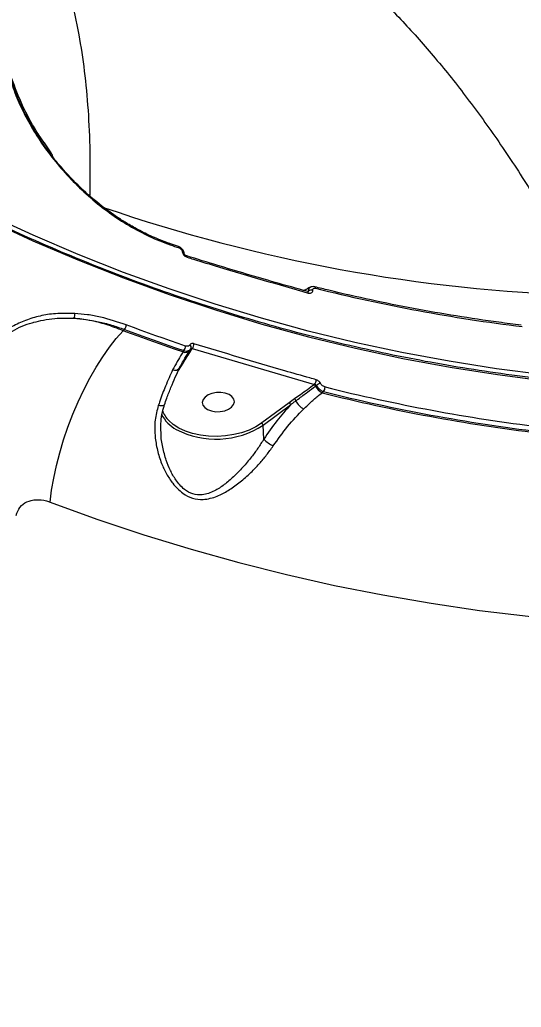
# Model space of a CAD drawing. Header units: millimetres. Extents: x 10684 to 26054, y -4768 to 6894.
# Drawn here: x 18151.3 to 18292, y -2797.3 to -2520.4 of the extents above; entities that cross this region are included whole.
import ezdxf

# ---------------------------------------------------------------- set-up
doc = ezdxf.new("R2010")
doc.units = ezdxf.units.MM
doc.layers.add('DIKOM_ОБЪЕКТ', color=7, linetype='Continuous')
doc.layers.add('DIKOM_РАЗМЕР_ОБЪЕКТА', color=7, linetype='Continuous')
doc.styles.add('style1', font='arial.ttf', dxfattribs={"width": 0.8})
doc.dimstyles.new('1-50', dxfattribs={"dimtxt": 300, "dimasz": 200, "dimexe": 100, "dimexo": 0, "dimgap": 100, "dimtad": 1, "dimtxsty": 'style1', "dimcen": 200, "dimclrd": 7, "dimclre": 7, "dimclrt": 7, "dimadec": 1, "dimazin": 2, "dimtfac": 1, "dimtmove": 0, "dimatfit": 2, "dimfxl": 0, "dimlwd": 25, "dimlwe": 18, "dimarcsym": 0})

# ---------------------------------------------------------------- blocks, each defined once
blk = doc.blocks.new('*D12')
at = {"layer": 'Defpoints', "color": 0, "transparency": 16777216}
for p in [(20201.02, 3555.88), (18130.62, -3300.31), (24750.12, -3300.31)]:
    blk.add_point(p, dxfattribs=at)
at = {"layer": 'DIKOM_РАЗМЕР_ОБЪЕКТА', "color": 7, "lineweight": 18, "transparency": 16777216}
for p, q in [((20201.02, 3555.88), (24850.12, 3555.88)), ((18130.62, -3300.31), (24850.12, -3300.31))]:
    blk.add_line(p, q, dxfattribs=at)
at = {"layer": 'DIKOM_РАЗМЕР_ОБЪЕКТА', "color": 7, "lineweight": 25, "transparency": 16777216}
blk.add_line((24750.12, 3355.88), (24750.12, -3100.31), dxfattribs=at)
at = {"layer": 'DIKOM_РАЗМЕР_ОБЪЕКТА', "color": 7, "transparency": 16777216}
for points in [[(24716.79, 3355.88), (24783.45, 3355.88), (24750.12, 3555.88)], [(24716.79, -3100.31), (24783.45, -3100.31), (24750.12, -3300.31)]]:
    blk.add_solid(points, dxfattribs=at)
at = {"layer": 'DIKOM_РАЗМЕР_ОБЪЕКТА', "color": 7, "transparency": 16777216, "insert": (24496.95, 958.92), "char_height": 300, "attachment_point": 5, "rotation": 90, "style": 'style1'}
blk.add_mtext('6850', dxfattribs=at)

msp = doc.modelspace()

# ---------------------------------------------------------------- linework, layer by layer
at = {"layer": 'DIKOM_ОБЪЕКТ', "color": 7, "linetype": 'Continuous', "lineweight": 15}
for p, q in [((18170.993, -2569.599), (18170.578, -2569.421)), ((18195.84, -2583.978), (18193.311, -2583.11)), ((18196.887, -2585.381), (18196.888, -2585.402)), ((18197.395, -2585.904), (18197.393, -2585.883)), ((18198.105, -2586.595), (18198.092, -2586.59)), ((18232.057, -2596.537), (18232.28, -2596.427)), ((18232.09, -2596.623), (18232.08, -2596.62)), ((18232.282, -2596.448), (18232.098, -2596.595)), ((18232.28, -2596.427), (18232.282, -2596.448)), ((18233.528, -2596.214), (18233.526, -2596.193)), ((18234.106, -2595.271), (18234.095, -2595.267)), ((18180.285, -2607.559), (18180.647, -2607.218)), ((18197.314, -2613.157), (18197.068, -2613.538)), ((18198.734, -2613.55), (18198.686, -2613.627)), ((18199.139, -2612.919), (18199.33, -2612.623)), ((18199.57, -2612.742), (18199.705, -2612.534)), ((18199.705, -2612.534), (18234.047, -2622.647)), ((18195.616, -2619.131), (18195.865, -2618.746)), ((18195.865, -2618.746), (18196.677, -2617.419)), ((18234.047, -2622.647), (18233.964, -2622.707)), ((18234.311, -2623.084), (18234.572, -2622.892)), ((18236.122, -2624.989), (18236.56, -2624.661)), ((18226.865, -2627.779), (18219.177, -2633.45)), ((18219.577, -2634.032), (18227.265, -2628.361)), ((18228.379, -2626.703), (18226.865, -2627.779)), ((18219.177, -2633.45), (18218.825, -2633.702)), ((18219.768, -2637.975), (18219.577, -2634.032))]:
    msp.add_line(p, q, dxfattribs=at)
at = {"layer": 'DIKOM_ОБЪЕКТ', "color": 7, "linetype": 'Continuous', "lineweight": 15, "flags": 128}
for points in [[(18405.175, -2620.008), (18391.903, -2621.323), (18378.594, -2622.261), (18365.256, -2622.82), (18351.897, -2623.002), (18338.527, -2622.804), (18325.154, -2622.228), (18311.788, -2621.275), (18298.436, -2619.943), (18285.107, -2618.236), (18271.811, -2616.152), (18258.555, -2613.695), (18245.35, -2610.865), (18232.202, -2607.665), (18219.122, -2604.096), (18206.117, -2600.161), (18193.195, -2595.862), (18180.367, -2591.203), (18167.639, -2586.186), (18155.021, -2580.814), (18142.52, -2575.092), (18130.145, -2569.022)], [(18129.963, -2570.52), (18142.375, -2576.608), (18154.914, -2582.347), (18167.571, -2587.735), (18180.337, -2592.767), (18193.204, -2597.441), (18206.164, -2601.752), (18219.208, -2605.699), (18232.328, -2609.279), (18245.515, -2612.489), (18258.761, -2615.327), (18272.056, -2617.792), (18285.393, -2619.882), (18298.762, -2621.595), (18312.154, -2622.93), (18325.561, -2623.886), (18338.974, -2624.464), (18352.384, -2624.662), (18365.783, -2624.48), (18379.162, -2623.919), (18392.511, -2622.978), (18405.822, -2621.659)], [(18196.01, -2584.355), (18195.998, -2584.235), (18195.972, -2584.133), (18195.934, -2584.055), (18195.883, -2584.001), (18195.84, -2583.978)], [(18198.29, -2586.98), (18198.27, -2586.842), (18198.233, -2586.73), (18198.18, -2586.647), (18198.113, -2586.598), (18198.105, -2586.595)], [(18232.268, -2597.007), (18232.249, -2596.869), (18232.214, -2596.757), (18232.164, -2596.676), (18232.101, -2596.628), (18232.09, -2596.623)], [(18197.794, -2611.861), (18195.707, -2611.152), (18193.622, -2610.435), (18191.539, -2609.708), (18189.459, -2608.971), (18187.382, -2608.226), (18185.307, -2607.472), (18183.234, -2606.708), (18181.164, -2605.935)], [(18159.813, -2655.649), (18160.216, -2652.34), (18160.799, -2648.908), (18161.554, -2645.384), (18162.476, -2641.799), (18163.555, -2638.188), (18164.782, -2634.582), (18166.146, -2631.014), (18167.635, -2627.518), (18169.234, -2624.124), (18170.929, -2620.865), (18172.705, -2617.769), (18174.546, -2614.865), (18176.434, -2612.18), (18178.353, -2609.737), (18180.285, -2607.559)], [(18197.068, -2613.538), (18194.961, -2612.824), (18192.857, -2612.1), (18190.756, -2611.366), (18188.656, -2610.623), (18186.56, -2609.871), (18184.466, -2609.11), (18182.374, -2608.339), (18180.285, -2607.559)], [(18180.647, -2607.218), (18182.721, -2607.992), (18184.799, -2608.758), (18186.879, -2609.514), (18188.961, -2610.261), (18191.045, -2610.999), (18193.133, -2611.727), (18195.222, -2612.447), (18197.314, -2613.157)], [(18208.954, -2625.092), (18207.733, -2624.898), (18206.454, -2624.922), (18205.219, -2625.162), (18204.128, -2625.599), (18203.271, -2626.198), (18202.716, -2626.909), (18202.508, -2627.675), (18202.665, -2628.434), (18203.173, -2629.126), (18203.992, -2629.692), (18205.054, -2630.089), (18206.275, -2630.283), (18207.554, -2630.258), (18208.789, -2630.018), (18209.88, -2629.581), (18210.737, -2628.983), (18211.292, -2628.272), (18211.5, -2627.505), (18211.343, -2626.746), (18210.835, -2626.055), (18210.016, -2625.488), (18208.954, -2625.092)], [(18191.886, -2628.317), (18191.881, -2628.328), (18191.767, -2628.467), (18191.57, -2628.57), (18191.3, -2628.633), (18190.965, -2628.654), (18190.577, -2628.633), (18190.152, -2628.569)], [(18218.825, -2633.702), (18217.514, -2634.514), (18215.621, -2635.427), (18213.539, -2636.167), (18211.314, -2636.721), (18208.995, -2637.074), (18206.632, -2637.219), (18204.277, -2637.154), (18201.982, -2636.879), (18199.797, -2636.401), (18197.77, -2635.73), (18195.945, -2634.88), (18194.362, -2633.871), (18193.119, -2632.79)], [(18159.813, -2655.649), (18172.924, -2660.391), (18186.121, -2664.796), (18199.398, -2668.861), (18212.747, -2672.584), (18226.16, -2675.962), (18239.63, -2678.995), (18253.15, -2681.68), (18266.713, -2684.015), (18280.311, -2686.001), (18293.935, -2687.635), (18307.58, -2688.916), (18321.238, -2689.844), (18334.9, -2690.419), (18348.56, -2690.64)]]:
    msp.add_lwpolyline(points, dxfattribs=at)
at = {"layer": 'DIKOM_ОБЪЕКТ', "color": 7, "linetype": 'Continuous', "lineweight": 15}
for centre, radius, start, end in [((18324.064, -2137.878), 460.005, 251.06283, 268.19274), ((18356.248, -2113.779), 497.11, 250.8871, 251.19561), ((18196.767, -2586.008), 0.639, 11.41367, 79.18316), ((18196.77, -2586.026), 0.635, 10.20456, 79.28567), ((18233.141, -2597.575), 1.435, 74.4248, 126.8463), ((18233.143, -2597.597), 1.436, 74.43127, 126.82526), ((18233.896, -2595.625), 0.412, 355.64737, 59.41954), ((18349.315, -2137.129), 472.731, 255.91952, 263.07574), ((18165.273, -2603.156), 1.49, 321.96675, 16.62715), ((18178.96, -2605.792), 2.209, 319.78746, 356.27959), ((18198.593, -2612.269), 0.824, 337.4853, 60.80099), ((18198.072, -2611.238), 2.084, 321.57012, 0.36773), ((18197.665, -2611.763), 1.873, 251.41329, 321.90169), ((18195.624, -2611.794), 2.171, 321.12042, 358.23262), ((18199.463, -2613.098), 0.371, 73.22662, 142.23675), ((18194.751, -2616.918), 1.766, 250.59584, 321.62688), ((18196.581, -2617.895), 0.485, 78.59571, 106.38594), ((18233.603, -2623.389), 0.771, 23.25735, 62.04689), ((18232.287, -2621.353), 2.184, 323.68474, 0.59184), ((18236.319, -2624.973), 2.718, 103.3918, 130.00205), ((18237.838, -2621.544), 3.848, 203.58513, 243.51439), ((18357.332, -2140.992), 498.944, 255.94028, 263.05509), ((18234.864, -2623.438), 2.09, 324.20411, 2.7182), ((18357.575, -2140.864), 498.703, 255.95636, 263.03888), ((18357.692, -2140.65), 497.561, 255.95615, 263.03912), ((18226.521, -2628.444), 0.749, 6.32634, 62.61999), ((18227.988, -2627.387), 0.788, 11.93814, 60.25985), ((18233.161, -2625.252), 4.823, 204.13431, 242.7422), ((18199.811, -2626.683), 9.746, 206.51016, 241.64429), ((18198.412, -2627.454), 7.515, 198.94824, 225.22695), ((18218.832, -2634.115), 0.749, 6.32634, 62.61999), ((18206.336, -2613.909), 24.089, 242.4165, 303.34311), ((18226.686, -2631.27), 9.634, 224.10299, 243.60404)]:
    msp.add_arc(centre, radius, start, end, dxfattribs=at)
for points, knots in [([(18405.783, -2620.22), (18405.265, -2618.895), (18403.498, -2614.371), (18400.378, -2606.836), (18396.435, -2597.631), (18392.407, -2588.657), (18388.308, -2579.918), (18384.137, -2571.417), (18379.893, -2563.149), (18375.575, -2555.111), (18371.182, -2547.3), (18366.712, -2539.713), (18362.164, -2532.35), (18357.536, -2525.208), (18352.827, -2518.285), (18348.042, -2511.589), (18343.194, -2505.138), (18338.303, -2498.963), (18333.383, -2493.08), (18328.436, -2487.491), (18323.461, -2482.195), (18318.456, -2477.187), (18313.419, -2472.467), (18308.349, -2468.033), (18303.245, -2463.883), (18298.105, -2460.018), (18292.928, -2456.437), (18287.715, -2453.141), (18282.479, -2450.138), (18277.24, -2447.442), (18272.017, -2445.062), (18266.819, -2443.01), (18261.777, -2441.294), (18258.472, -2440.422), (18256.89, -2440.005)], [0, 0, 0, 0, 0.013341, 0.0455391, 0.077748, 0.1098119, 0.1417282, 0.1735341, 0.2052649, 0.2369573, 0.2686479, 0.3003649, 0.33214, 0.3640094, 0.3960084, 0.4281736, 0.4604094, 0.4925461, 0.5245238, 0.5563788, 0.5881475, 0.6198645, 0.6515661, 0.6832852, 0.7150472, 0.7468873, 0.7788404, 0.8109403, 0.84316, 0.8753307, 0.9073097, 0.9391394, 0.9708546, 1, 1, 1, 1]), ([(18256.615, -2440.188), (18259.152, -2440.835), (18265.211, -2442.377), (18274.827, -2446.32), (18285.414, -2451.787), (18295.968, -2458.604), (18306.469, -2466.676), (18316.886, -2475.982), (18327.171, -2486.473), (18337.275, -2498.101), (18346.703, -2510.252), (18355.479, -2522.741), (18363.632, -2535.391), (18371.593, -2548.821), (18379.326, -2562.968), (18386.764, -2577.701), (18393.888, -2592.984), (18400.004, -2607.09), (18403.678, -2616.268), (18405.175, -2620.008)], [0, 0, 0, 0, 0.0471052, 0.1124944, 0.1776781, 0.2428621, 0.3082511, 0.3737449, 0.4392391, 0.5046281, 0.5698117, 0.6258656, 0.6822175, 0.7386352, 0.7950534, 0.8514052, 0.9066923, 0.9619797, 1, 1, 1, 1]), ([(18170.993, -2569.599), (18171.039, -2565.477), (18171.132, -2557.229), (18170.596, -2545.649), (18169.569, -2534.685), (18167.938, -2523.992), (18165.623, -2513.698), (18162.542, -2503.939), (18158.794, -2495.137), (18154.406, -2487.312), (18149.345, -2480.589), (18144.894, -2475.862), (18141.918, -2473.765), (18141.061, -2473.161)], [0, 0, 0, 0, 0.0890741, 0.1782586, 0.2674429, 0.3565169, 0.4567507, 0.5573076, 0.6580252, 0.7587386, 0.8592847, 0.9595111, 1, 1, 1, 1]), ([(18179.58, -2475.343), (18182.689, -2475.698), (18189.155, -2476.436), (18198.917, -2479.148), (18208.778, -2482.99), (18218.463, -2487.921), (18228.237, -2494.024), (18238.067, -2501.336), (18247.915, -2509.853), (18257.506, -2519.328), (18266.81, -2529.677), (18275.809, -2540.808), (18284.702, -2552.953), (18293.448, -2566.131), (18302.04, -2580.249), (18307.528, -2590.363), (18310.271, -2595.418)], [0, 0, 0, 0, 0.0698968, 0.1453405, 0.2161988, 0.2871126, 0.357972, 0.4308956, 0.5038787, 0.5768033, 0.6463801, 0.7160075, 0.7855848, 0.8570385, 0.9285459, 1, 1, 1, 1]), ([(18146.983, -2529.612), (18147.232, -2531.207), (18147.729, -2534.398), (18149.321, -2539.555), (18151.515, -2544.864), (18154.346, -2550.257), (18157.768, -2555.614), (18161.74, -2560.826), (18166.206, -2565.789), (18171.11, -2570.403), (18176.371, -2574.567), (18181.908, -2578.188), (18187.639, -2581.259), (18191.531, -2582.743), (18193.479, -2583.486)], [0, 0, 0, 0, 0.0836181, 0.1671663, 0.250417, 0.3338517, 0.4173033, 0.5004881, 0.5837367, 0.6671385, 0.7504573, 0.8333964, 0.916626, 1, 1, 1, 1]), ([(18193.331, -2583.118), (18191.714, -2582.511), (18188.725, -2581.39), (18184.654, -2579.368), (18181.362, -2577.49), (18178.733, -2575.81), (18176.498, -2574.259), (18172.999, -2571.646), (18168.26, -2567.562), (18163.34, -2562.365), (18159.496, -2557.562), (18156.621, -2553.436), (18154.585, -2550.07), (18153.123, -2547.375), (18151.953, -2545.031), (18150.652, -2542.111), (18149.314, -2538.536), (18148.081, -2534.36), (18147.649, -2531.55), (18147.417, -2530.038)], [0, 0, 0, 0, 0.07018, 0.1297371, 0.1786052, 0.217134, 0.2493477, 0.2821786, 0.3826549, 0.4841502, 0.5520153, 0.618991, 0.6815408, 0.7109168, 0.7461318, 0.7924449, 0.8499812, 0.9192986, 1, 1, 1, 1]), ([(18156.998, -2553.192), (18156.263, -2552.078), (18154.043, -2548.71), (18151.165, -2542.596), (18149.023, -2537.1), (18148.278, -2534.037), (18148.164, -2533.569)], [0, 0, 0, 0, 0.1847796, 0.5583783, 0.9325731, 1, 1, 1, 1]), ([(18156.998, -2553.192), (18156.987, -2553.203), (18156.923, -2553.266), (18156.837, -2553.346), (18156.715, -2553.444), (18156.701, -2553.455)], [0, 0, 0, 0, 0.1524976, 0.9041526, 1, 1, 1, 1]), ([(18160.763, -2559.051), (18160.53, -2558.604), (18159.903, -2557.401), (18158.549, -2555.436), (18157.515, -2553.941), (18156.998, -2553.192)], [0, 0, 0, 0, 0.2281474, 0.6136243, 1, 1, 1, 1]), ([(18405.396, -2621.221), (18403.275, -2621.453), (18397.12, -2622.126), (18386.902, -2623), (18374.739, -2623.741), (18362.553, -2624.162), (18350.352, -2624.269), (18338.142, -2624.061), (18325.93, -2623.538), (18313.723, -2622.7), (18301.527, -2621.548), (18289.349, -2620.082), (18277.196, -2618.304), (18265.073, -2616.213), (18252.989, -2613.812), (18240.949, -2611.102), (18228.959, -2608.084), (18217.027, -2604.759), (18205.159, -2601.13), (18193.361, -2597.199), (18181.64, -2592.967), (18170.002, -2588.437), (18158.453, -2583.612), (18147.001, -2578.491), (18137.482, -2573.966), (18131.797, -2571.11), (18129.865, -2570.14)], [0, 0, 0, 0, 0.0228183, 0.0662212, 0.1096243, 0.1530279, 0.1964313, 0.2398341, 0.2832378, 0.3266401, 0.3700429, 0.4134457, 0.456848, 0.5002498, 0.5436515, 0.5870529, 0.6304539, 0.6738554, 0.7172557, 0.7606565, 0.8040561, 0.8474557, 0.8908555, 0.9342546, 0.9776529, 1, 1, 1, 1]), ([(18193.479, -2583.486), (18193.469, -2583.408), (18193.451, -2583.251), (18193.389, -2583.135), (18193.335, -2583.128), (18193.326, -2583.126)], [0, 0, 0, 0, 0.45143767, 0.90280892, 1, 1, 1, 1]), ([(18197.379, -2585.883), (18197.381, -2585.846), (18197.394, -2585.607), (18197.215, -2585.148), (18196.824, -2584.576), (18196.321, -2584.155), (18195.961, -2584.047), (18195.836, -2584.009)], [0, 0, 0, 0, 0.0450185, 0.2881786, 0.560112, 0.8479747, 1, 1, 1, 1]), ([(18196.01, -2584.355), (18196.012, -2584.356), (18196.108, -2584.388), (18196.301, -2584.484), (18196.526, -2584.666), (18196.711, -2584.885), (18196.846, -2585.123), (18196.874, -2585.297), (18196.887, -2585.381)], [0, 0, 0, 0, 0.0043525, 0.2197415, 0.4354916, 0.5681942, 0.79381, 1, 1, 1, 1]), ([(18196.888, -2585.402), (18196.9, -2585.486), (18196.929, -2585.703), (18197.104, -2586.077), (18197.422, -2586.472), (18197.836, -2586.801), (18198.139, -2586.921), (18198.29, -2586.98)], [0, 0, 0, 0, 0.1342248, 0.3469628, 0.5631784, 0.7817243, 1, 1, 1, 1]), ([(18198.092, -2586.588), (18198.081, -2586.585), (18198.029, -2586.572), (18197.893, -2586.507), (18197.722, -2586.389), (18197.574, -2586.243), (18197.468, -2586.097), (18197.408, -2585.974), (18197.395, -2585.908), (18197.395, -2585.911), (18197.395, -2585.913)], [0, 0, 0, 0, 0.0436695, 0.1959724, 0.355355, 0.5131248, 0.6490445, 0.790037, 0.9401555, 1, 1, 1, 1]), ([(18232.1, -2596.596), (18229.038, -2595.739), (18220.569, -2593.369), (18209.239, -2590.024), (18201.032, -2587.474), (18198.116, -2586.568)], [0, 0, 0, 0, 0.2674848, 0.7397767, 1, 1, 1, 1]), ([(18198.29, -2586.98), (18198.87, -2587.159), (18201.77, -2588.055), (18213.016, -2591.488), (18223.82, -2594.585), (18232.268, -2597.007)], [0, 0, 0, 0, 0.05171, 0.2585507, 1, 1, 1, 1]), ([(18234.094, -2595.272), (18234.079, -2595.267), (18233.849, -2595.185), (18233.411, -2595.205), (18232.967, -2595.282), (18232.813, -2595.413), (18232.807, -2595.419)], [0, 0, 0, 0, 0.0341277, 0.5376468, 0.9808003, 1, 1, 1, 1]), ([(18232.817, -2595.35), (18232.321, -2595.645), (18231.723, -2596.001), (18231.144, -2596.255), (18231.045, -2596.299)], [0, 0, 0, 0, 0.8292245, 1, 1, 1, 1]), ([(18232.24, -2596.646), (18232.244, -2596.644), (18232.259, -2596.637), (18232.209, -2596.65), (18232.122, -2596.63), (18232.079, -2596.62)], [0, 0, 0, 0, 0.1441711, 0.5741182, 1, 1, 1, 1]), ([(18232.282, -2596.448), (18232.283, -2596.473), (18232.285, -2596.54), (18232.262, -2596.611), (18232.223, -2596.64), (18232.22, -2596.642)], [0, 0, 0, 0, 0.3700677, 0.9585459, 1, 1, 1, 1]), ([(18232.268, -2597.007), (18232.42, -2597.037), (18232.725, -2597.097), (18233.118, -2597.005), (18233.399, -2596.789), (18233.53, -2596.504), (18233.528, -2596.295), (18233.528, -2596.214)], [0, 0, 0, 0, 0.2182452, 0.436713, 0.6530195, 0.865725, 1, 1, 1, 1]), ([(18232.846, -2595.401), (18232.791, -2595.43), (18232.599, -2595.531), (18232.374, -2595.839), (18232.284, -2596.192), (18232.281, -2596.399), (18232.28, -2596.427)], [0, 0, 0, 0, 0.1562058, 0.5495506, 0.939552, 1, 1, 1, 1]), ([(18233.526, -2596.193), (18233.525, -2596.18), (18233.519, -2596.081), (18233.55, -2595.91), (18233.668, -2595.753), (18233.841, -2595.652), (18234.048, -2595.61), (18234.227, -2595.642), (18234.307, -2595.657)], [0, 0, 0, 0, 0.0340324, 0.2522596, 0.4705406, 0.5979569, 0.8193684, 1, 1, 1, 1]), ([(18292.043, -2606.01), (18289.939, -2605.746), (18283.832, -2604.98), (18273.74, -2603.474), (18261.784, -2601.389), (18249.867, -2598.987), (18240.644, -2596.89), (18235.396, -2595.59), (18234.094, -2595.267)], [0, 0, 0, 0, 0.1082666, 0.3142012, 0.5201381, 0.7260729, 0.9320088, 1, 1, 1, 1]), ([(18166.701, -2602.73), (18164.876, -2602.695), (18161.511, -2602.63), (18156.919, -2603.37), (18152.848, -2604.576), (18149.092, -2606.331), (18145.695, -2608.623), (18142.678, -2611.412), (18140.059, -2614.674), (18137.891, -2618.397), (18136.137, -2622.494), (18135.367, -2625.515), (18134.983, -2627.022)], [0, 0, 0, 0, 0.1166825, 0.2150849, 0.3137971, 0.4121993, 0.5100609, 0.6082265, 0.7060843, 0.8039537, 0.9021314, 1, 1, 1, 1]), ([(18181.164, -2605.935), (18178.748, -2605.13), (18175.09, -2603.912), (18170.273, -2603.033), (18167.892, -2602.831), (18166.701, -2602.73)], [0, 0, 0, 0, 0.4927626, 0.7463804, 1, 1, 1, 1]), ([(18135.336, -2627.807), (18135.919, -2625.639), (18136.804, -2622.356), (18138.683, -2618.489), (18140.863, -2614.907), (18143.534, -2611.816), (18146.624, -2609.265), (18150.013, -2607.115), (18152.914, -2605.757), (18155.085, -2605.243), (18155.239, -2605.207)], [0, 0, 0, 0, 0.1943517, 0.2944326, 0.3945125, 0.5890023, 0.6891205, 0.789243, 0.9850147, 1, 1, 1, 1]), ([(18155.239, -2605.207), (18156.113, -2604.977), (18158.014, -2604.479), (18161.719, -2603.984), (18164.657, -2604.04), (18166.447, -2604.074)], [0, 0, 0, 0, 0.2497103, 0.5430213, 1, 1, 1, 1]), ([(18180.285, -2607.559), (18178.697, -2606.955), (18175.573, -2605.768), (18170.924, -2604.603), (18167.945, -2604.251), (18166.447, -2604.074)], [0, 0, 0, 0, 0.3395419, 0.6677628, 1, 1, 1, 1]), ([(18166.447, -2604.074), (18168.736, -2604.317), (18172.202, -2604.684), (18176.991, -2605.933), (18179.428, -2606.79), (18180.647, -2607.218)], [0, 0, 0, 0, 0.4928172, 0.7464066, 1, 1, 1, 1]), ([(18198.995, -2611.55), (18198.92, -2611.643), (18198.771, -2611.831), (18198.403, -2611.951), (18198.061, -2611.941), (18197.854, -2611.879), (18197.794, -2611.861)], [0, 0, 0, 0, 0.29275944, 0.58503983, 0.87879165, 1, 1, 1, 1]), ([(18200.156, -2611.225), (18200.109, -2611.212), (18199.916, -2611.159), (18199.587, -2611.148), (18199.219, -2611.268), (18199.07, -2611.456), (18198.995, -2611.55)], [0, 0, 0, 0, 0.0964481, 0.3985062, 0.6991123, 1, 1, 1, 1]), ([(18234.471, -2621.33), (18233.88, -2621.163), (18230.927, -2620.327), (18219.42, -2617.038), (18208.622, -2613.779), (18200.156, -2611.225)], [0, 0, 0, 0, 0.0512239, 0.2561278, 1, 1, 1, 1]), ([(18197.068, -2613.538), (18196.956, -2613.716), (18196.005, -2615.226), (18195.026, -2617.01), (18194.164, -2618.584)], [0, 0, 0, 0, 0.1178658, 1, 1, 1, 1]), ([(18196.136, -2618.016), (18196.51, -2617.3), (18197.329, -2615.734), (18198.358, -2614.132), (18198.899, -2613.295), (18198.985, -2613.162)], [0, 0, 0, 0, 0.41432274, 0.90662128, 1, 1, 1, 1]), ([(18196.677, -2617.419), (18197.368, -2616.269), (18198.308, -2614.706), (18199.306, -2613.153), (18199.57, -2612.742)], [0, 0, 0, 0, 0.73530289, 1, 1, 1, 1]), ([(18197.314, -2613.157), (18197.417, -2613.183), (18197.769, -2613.274), (18198.352, -2613.274), (18198.977, -2613.058), (18199.228, -2612.742), (18199.354, -2612.584)], [0, 0, 0, 0, 0.1208923, 0.4144453, 0.706974, 1, 1, 1, 1]), ([(18199.354, -2612.584), (18199.378, -2612.555), (18199.425, -2612.497), (18199.537, -2612.476), (18199.634, -2612.498), (18199.691, -2612.527), (18199.705, -2612.534)], [0, 0, 0, 0, 0.2931731, 0.5924034, 0.900581, 1, 1, 1, 1]), ([(18194.164, -2618.584), (18193.49, -2620.055), (18192.245, -2622.773), (18190.939, -2626.26), (18190.295, -2628.15), (18190.152, -2628.569)], [0, 0, 0, 0, 0.47868955, 0.8843765, 1, 1, 1, 1]), ([(18191.905, -2628.322), (18192.113, -2627.718), (18192.687, -2626.043), (18193.694, -2623.462), (18194.898, -2620.601), (18195.728, -2618.874), (18196.137, -2618.023)], [0, 0, 0, 0, 0.1595716, 0.4422902, 0.7249272, 1, 1, 1, 1]), ([(18233.964, -2622.707), (18232.661, -2623.659), (18230.822, -2625.003), (18228.93, -2626.319), (18228.379, -2626.703)], [0, 0, 0, 0, 0.7088161, 1, 1, 1, 1]), ([(18234.047, -2622.647), (18234.115, -2622.653), (18234.248, -2622.667), (18234.428, -2622.746), (18234.529, -2622.832), (18234.567, -2622.884), (18234.572, -2622.892)], [0, 0, 0, 0, 0.3345196, 0.6550343, 0.9518739, 1, 1, 1, 1]), ([(18235.69, -2622.33), (18235.677, -2622.306), (18235.587, -2622.137), (18235.355, -2621.84), (18234.938, -2621.504), (18234.627, -2621.388), (18234.471, -2621.33)], [0, 0, 0, 0, 0.0524548, 0.3650185, 0.6826731, 1, 1, 1, 1]), ([(18236.952, -2623.339), (18236.796, -2623.286), (18236.484, -2623.181), (18236.06, -2622.856), (18235.809, -2622.55), (18235.71, -2622.368), (18235.69, -2622.33)], [0, 0, 0, 0, 0.3076805, 0.6158804, 0.9191137, 1, 1, 1, 1]), ([(18228.759, -2627.224), (18228.981, -2627.059), (18230.091, -2626.235), (18231.94, -2624.843), (18233.558, -2623.643), (18234.311, -2623.084)], [0, 0, 0, 0, 0.1178945, 0.5894772, 1, 1, 1, 1]), ([(18230.952, -2629.539), (18231.709, -2628.803), (18233.23, -2627.326), (18234.942, -2625.865), (18235.929, -2625.132), (18236.122, -2624.989)], [0, 0, 0, 0, 0.4439086, 0.8911268, 1, 1, 1, 1]), ([(18234.572, -2622.892), (18234.605, -2622.957), (18234.763, -2623.264), (18235.16, -2623.787), (18235.827, -2624.358), (18236.316, -2624.56), (18236.56, -2624.661)], [0, 0, 0, 0, 0.0813958, 0.3857702, 0.6937277, 1, 1, 1, 1]), ([(18190.911, -2636.095), (18190.883, -2635.274), (18190.826, -2633.574), (18191.141, -2631.099), (18191.501, -2629.312), (18191.857, -2628.442), (18191.909, -2628.315)], [0, 0, 0, 0, 0.3069053, 0.6352297, 0.947028, 1, 1, 1, 1]), ([(18227.265, -2628.361), (18225.963, -2629.819), (18223.331, -2632.764), (18220.964, -2636.226), (18219.768, -2637.975)], [0, 0, 0, 0, 0.4947698, 1, 1, 1, 1]), ([(18227.265, -2628.361), (18227.481, -2628.192), (18227.973, -2627.808), (18228.477, -2627.434), (18228.759, -2627.224)], [0, 0, 0, 0, 0.4403289, 1, 1, 1, 1]), ([(18190.152, -2628.569), (18189.801, -2629.914), (18189.1, -2632.607), (18189.123, -2635.57), (18189.36, -2638.38), (18189.807, -2641.063), (18190.922, -2644.588), (18192.387, -2647.728), (18193.92, -2650.091), (18195.493, -2651.886), (18197.284, -2653.435), (18199.728, -2654.706), (18202.439, -2655.007), (18204.76, -2654.638), (18207.138, -2653.848), (18209.836, -2652.433), (18212.846, -2650.29), (18215.775, -2647.756), (18218.372, -2645.079), (18220.609, -2642.445), (18221.805, -2640.748), (18222.403, -2639.899)], [0, 0, 0, 0, 0.07269053, 0.14552353, 0.15113146, 0.21732996, 0.28354133, 0.33771692, 0.39181707, 0.42548922, 0.45911037, 0.51345374, 0.56793844, 0.60449731, 0.64112114, 0.70296319, 0.76491258, 0.8309056, 0.89687367, 0.94845387, 1, 1, 1, 1]), ([(18222.403, -2639.899), (18223.723, -2638.042), (18226.403, -2634.274), (18229.397, -2631.052), (18230.943, -2629.548), (18230.952, -2629.539)], [0, 0, 0, 0, 0.4914, 0.9970721, 1, 1, 1, 1]), ([(18219.768, -2637.975), (18219.231, -2638.824), (18218.159, -2640.524), (18216.175, -2643.188), (18213.887, -2645.926), (18211.322, -2648.549), (18208.695, -2650.816), (18206.342, -2652.353), (18204.254, -2653.264), (18202.242, -2653.741), (18199.848, -2653.56), (18197.703, -2652.35), (18196.168, -2650.862), (18194.805, -2649.099), (18193.498, -2646.784), (18192.25, -2643.694), (18191.375, -2640.237), (18190.89, -2637.587), (18190.921, -2636.214), (18190.924, -2636.096)], [0, 0, 0, 0, 0.0620702, 0.1241796, 0.203514, 0.2828688, 0.3558532, 0.4286873, 0.470108, 0.5114163, 0.5709041, 0.6303089, 0.6683102, 0.706398, 0.7699407, 0.8335932, 0.9130976, 0.9925946, 1, 1, 1, 1]), ([(18150.246, -2659.377), (18150.542, -2658.57), (18151.144, -2656.927), (18153.208, -2655.415), (18155.829, -2654.809), (18158.149, -2655.077), (18159.478, -2655.534), (18159.813, -2655.649)], [0, 0, 0, 0, 0.2187, 0.4447751, 0.6793989, 0.9191916, 1, 1, 1, 1])]:
    msp.add_open_spline(points, degree=3, knots=knots, dxfattribs=at)

# ---------------------------------------------------------------- dimensions: what is measured, and where the dimension line sits
at = {"layer": 'DIKOM_РАЗМЕР_ОБЪЕКТА'}
dim = msp.add_linear_dim(base=(24750.121, -3300.313), p1=(20201.023, 3555.882), p2=(18130.618, -3300.313), angle=90, text='6850', dimstyle='1-50', dxfattribs=at)
dim.commit()
dim.dimension.update_dxf_attribs({"geometry": '*D12', "text_midpoint": (24750.121, 958.916), "dimtype": 160})

doc.saveas('drawing.dxf')
